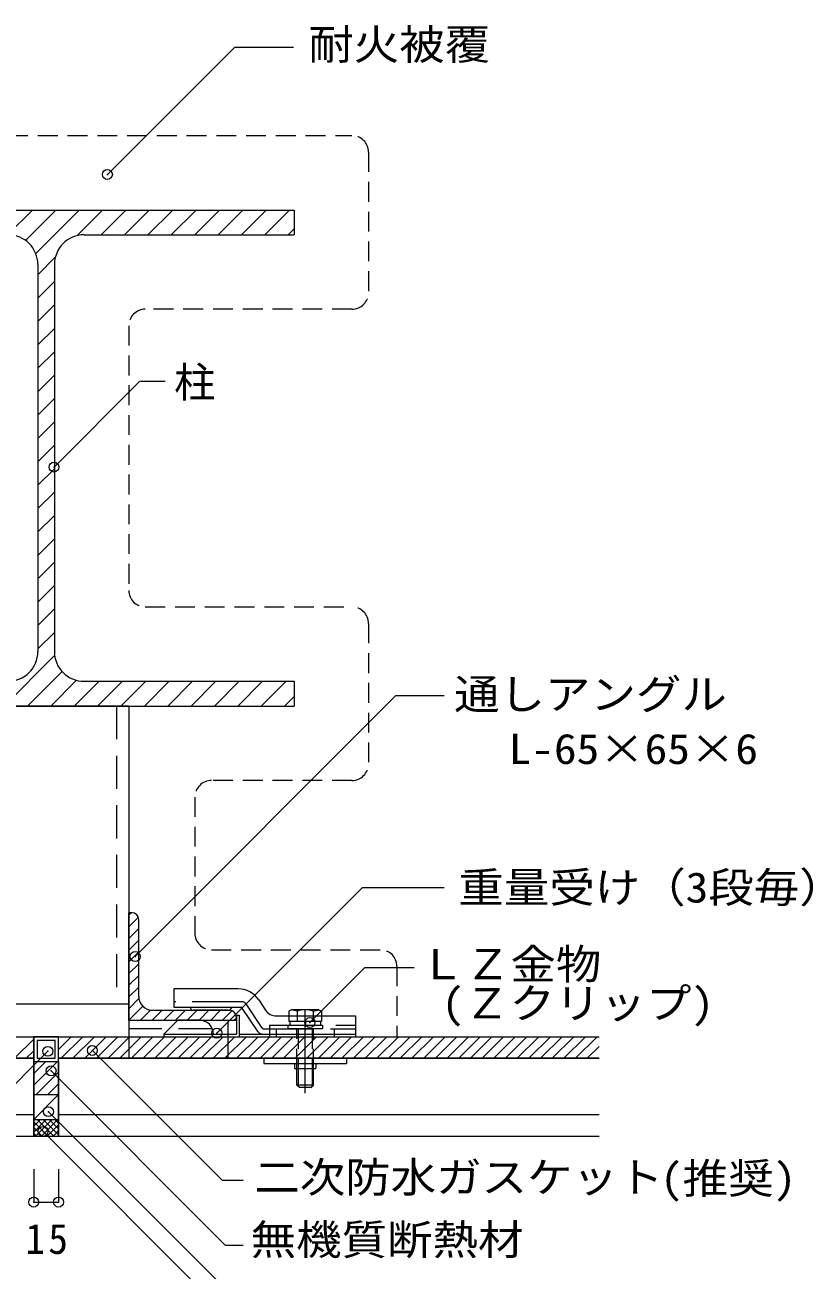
# Model space of a CAD drawing. Units: millimetres on the paper, enlarged 4 times, with parts at other scales. Extents: x -762 to 778, y -519 to 521.
# Drawn here: x 156.5 to 347.2, y -341.2 to -40 of the extents above; entities that cross this region are included whole.
import ezdxf
from ezdxf.enums import TextEntityAlignment as Align

# ---------------------------------------------------------------- set-up
doc = ezdxf.new("R2010")
doc.units = ezdxf.units.MM
doc.header["$LTSCALE"] = 4
doc.header["$PDMODE"] = 32
doc.header["$PDSIZE"] = 2.4
for name, pattern in [('CHAIN1', [8, 5, -1, 1, -1]), ('DASHED1', [1.8, 1.2, -0.6]), ('DASHED2', [3, 2, -1]), ('DASHED3', [4, 3, -1])]:
    doc.linetypes.add(name, pattern=pattern)
for name, color, linetype, lineweight in [('0-0_メース', 2, 'Continuous', 18), ('0-1_躯体', 7, 'Continuous', 18), ('0-2_金物', 2, 'Continuous', 18), ('0-3_鋼材', 3, 'Continuous', 18), ('0-4_その他資材', 7, 'Continuous', 18), ('0-9_部材名・寸法', 7, 'Continuous', 18)]:
    doc.layers.add(name, color=color, linetype=linetype, lineweight=lineweight)
doc.styles.add('ＭＳ ゴシック', font='')
doc.styles.get('ＭＳ ゴシック').set_extended_font_data('MS Gothic')

msp = doc.modelspace()

# ---------------------------------------------------------------- linework, layer by layer
at = {"layer": '0-0_メース'}
for p, q in [((23.906, -284.766), (158.651, -284.766)), ((101.652, -284.766), (158.651, -284.766)), ((158.651, -308.766), (158.651, -284.766)), ((164.651, -284.766), (221.652, -284.766)), ((164.652, -308.766), (164.652, -284.766)), ((164.652, -284.766), (295.442, -284.766)), ((23.906, -289.966), (158.651, -289.966)), ((164.652, -289.966), (295.442, -289.966)), ((23.906, -303.566), (158.651, -303.566)), ((164.652, -303.566), (295.442, -303.566)), ((23.906, -308.766), (158.651, -308.766)), ((101.652, -308.766), (158.651, -308.766)), ((164.652, -308.766), (295.442, -308.766)), ((164.652, -308.766), (221.652, -308.766))]:
    msp.add_line(p, q, dxfattribs=at)
at = {"layer": '0-1_躯体', "color": 3}
for p, q in [((101.652, -84.766), (221.652, -84.766)), ((221.652, -84.766), (221.652, -90.766)), ((170.852, -90.766), (221.652, -90.766)), ((159.652, -97.966), (159.652, -191.566)), ((163.652, -97.966), (163.652, -191.566)), ((170.852, -198.766), (221.652, -198.766)), ((221.652, -198.766), (221.652, -204.766)), ((101.652, -204.766), (221.652, -204.766))]:
    msp.add_line(p, q, dxfattribs=at)
at = {"layer": '0-1_躯体'}
for p, q in [((152.341, -90.766), (158.34, -84.766)), ((156.648, -92.115), (163.998, -84.766)), ((159.134, -95.286), (169.654, -84.766)), ((169.093, -90.984), (175.311, -84.766)), ((174.968, -90.766), (180.968, -84.766)), ((180.625, -90.766), (186.625, -84.766)), ((186.282, -90.766), (192.282, -84.766)), ((191.939, -90.766), (197.939, -84.766)), ((197.595, -90.766), (203.595, -84.766)), ((203.252, -90.766), (209.252, -84.766)), ((208.909, -90.766), (214.909, -84.766)), ((214.566, -90.766), (220.566, -84.766)), ((220.223, -90.766), (221.652, -89.337)), ((159.652, -100.425), (163.87, -96.207)), ((159.652, -106.082), (163.652, -102.082)), ((159.652, -111.739), (163.652, -107.739)), ((159.652, -117.396), (163.652, -113.396)), ((159.652, -123.053), (163.652, -119.052)), ((159.652, -128.709), (163.652, -124.709)), ((159.652, -134.366), (163.652, -130.366)), ((159.652, -140.023), (163.652, -136.023)), ((159.652, -145.68), (163.652, -141.68)), ((159.652, -151.337), (163.652, -147.337)), ((159.652, -156.994), (163.652, -152.994)), ((159.652, -162.65), (163.652, -158.65)), ((159.652, -168.307), (163.652, -164.307)), ((159.652, -173.964), (163.652, -169.964)), ((159.652, -179.621), (163.652, -175.621)), ((159.652, -185.278), (163.652, -181.278)), ((159.652, -190.935), (163.652, -186.935)), ((151.478, -204.766), (163.716, -192.527)), ((157.134, -204.766), (165.508, -196.392)), ((162.792, -204.766), (169.027, -198.53)), ((168.448, -204.766), (174.448, -198.766)), ((174.105, -204.766), (180.105, -198.766)), ((179.762, -204.766), (185.762, -198.766)), ((185.419, -204.766), (191.419, -198.766)), ((191.076, -204.766), (197.076, -198.766)), ((196.732, -204.766), (202.732, -198.766)), ((202.389, -204.766), (208.389, -198.766)), ((208.046, -204.766), (214.046, -198.766)), ((213.703, -204.766), (219.703, -198.766)), ((219.36, -204.766), (221.652, -202.474))]:
    msp.add_line(p, q, dxfattribs=at)
at = {"layer": '0-1_躯体', "color": 3}
for centre, start, end in [((152.452, -97.966), 0, 90), ((170.852, -97.966), 90, 180), ((152.452, -191.566), 270, 0), ((170.852, -191.566), 180, 270)]:
    msp.add_arc(centre, 7.2, start, end, dxfattribs=at)
at = {"layer": '0-2_金物'}
for p, q in [((192.532, -273.166), (192.532, -277.566)), ((208.103, -273.166), (192.532, -273.166)), ((213.095, -275.837), (214.737, -278.301)), ((192.532, -277.566), (208.959, -277.566)), ((205.732, -278.366), (197.332, -278.366)), ((207.732, -279.566), (207.732, -284.126)), ((212.976, -283.591), (208.959, -277.566)), ((217.399, -279.726), (236.532, -279.726)), ((221.033, -278.245), (220.406, -278.606)), ((220.407, -278.606), (220.407, -279.726)), ((222.37, -278.575), (221.033, -278.245)), ((227.632, -278.245), (221.033, -278.245)), ((222.369, -278.575), (222.369, -279.726)), ((226.295, -278.575), (227.632, -278.245)), ((226.295, -278.575), (226.295, -279.726)), ((227.632, -278.245), (228.258, -278.606)), ((228.258, -278.606), (228.258, -279.726)), ((236.532, -279.726), (236.532, -284.126)), ((190.132, -284.126), (193.492, -280.766)), ((198.772, -280.766), (193.492, -280.766)), ((236.532, -281.966), (236.532, -284.766)), ((190.132, -284.126), (190.132, -284.766)), ((190.132, -284.126), (207.732, -284.126)), ((190.132, -284.766), (236.532, -284.766)), ((208.372, -284.126), (215.732, -284.126)), ((213.974, -284.126), (236.532, -284.126)), ((214.332, -289.966), (234.332, -289.966)), ((214.332, -289.966), (214.332, -291.246)), ((214.332, -291.246), (234.332, -291.246)), ((221.732, -291.246), (221.732, -292.446)), ((226.932, -291.246), (226.932, -292.446)), ((234.332, -289.966), (234.332, -291.246)), ((221.732, -292.446), (226.932, -292.446)), ((222.333, -296.443), (222.333, -292.446)), ((222.613, -292.446), (222.613, -296.723)), ((226.052, -292.446), (226.052, -296.723)), ((226.332, -296.443), (226.332, -292.446)), ((226.332, -296.443), (222.333, -296.443)), ((222.933, -297.043), (222.333, -296.443)), ((225.732, -297.043), (222.933, -297.043)), ((225.732, -297.043), (226.332, -296.443))]:
    msp.add_line(p, q, dxfattribs=at)
at = {"layer": '0-2_金物', "linetype": 'DASHED3'}
for p, q in [((209.001, -276.286), (192.532, -276.286)), ((210, -276.82), (213.779, -282.489)), ((220.407, -279.726), (220.407, -281.046)), ((222.369, -279.726), (222.369, -281.046)), ((226.295, -279.726), (226.295, -281.046)), ((228.258, -279.726), (228.258, -281.046)), ((214.445, -282.846), (236.532, -282.846)), ((215.732, -281.966), (215.732, -284.766)), ((215.732, -281.966), (236.532, -281.966)), ((217.332, -282.846), (217.332, -284.126)), ((220.133, -282.045), (220.133, -282.846)), ((228.532, -282.045), (220.133, -282.045)), ((228.532, -282.846), (220.133, -282.846)), ((228.258, -281.046), (220.407, -281.046)), ((220.653, -281.046), (220.653, -282.045)), ((228.012, -281.046), (220.653, -281.046)), ((224.252, -281.046), (224.252, -282.045)), ((224.412, -281.046), (224.412, -282.045)), ((228.012, -281.046), (228.012, -282.045)), ((228.532, -282.045), (228.532, -282.846)), ((231.332, -282.846), (231.332, -284.126)), ((215.732, -284.126), (217.332, -284.126)), ((217.332, -284.126), (217.332, -284.766)), ((217.332, -284.126), (236.532, -284.126)), ((231.332, -284.126), (231.332, -284.766))]:
    msp.add_line(p, q, dxfattribs=at)
at = {"layer": '0-2_金物', "linetype": 'CHAIN1'}
msp.add_line((224.332, -298.442), (224.332, -276.342), dxfattribs=at)
at = {"layer": '0-2_金物', "linetype": 'DASHED1'}
for p, q in [((222.333, -292.446), (222.333, -282.846)), ((222.613, -282.846), (222.613, -292.446)), ((226.052, -282.846), (226.052, -292.446)), ((226.332, -292.446), (226.332, -282.846))]:
    msp.add_line(p, q, dxfattribs=at)
at = {"layer": '0-2_金物'}
msp.add_lwpolyline([(207.732, -279.566), (208.372, -279.566), (208.372, -284.766)], dxfattribs=at)
for centre, radius, start, end in [((208.103, -279.166), 6, 33.69005, 89.99998), ((197.332, -277.566), 0.8, 180, 270), ((205.732, -277.566), 0.8, 270, 0), ((217.399, -276.526), 3.2, 213.69005, 269.99998), ((224.332, -284.244), 5.999, 70.90353, 109.09712), ((198.772, -284.126), 3.36, 0, 90), ((213.974, -282.926), 1.2, 213.69005, 269.99998)]:
    msp.add_arc(centre, radius, start, end, dxfattribs=at)
at = {"layer": '0-2_金物', "linetype": 'DASHED3'}
for centre, radius, start, end in [((209.001, -277.486), 1.2, 33.69005, 89.99998), ((214.445, -282.046), 0.8, 213.69005, 269.99998)]:
    msp.add_arc(centre, radius, start, end, dxfattribs=at)
at = {"layer": '0-3_鋼材'}
for p, q in [((181.652, -204.766), (141.652, -204.766)), ((181.652, -204.766), (181.652, -276.766)), ((181.652, -280.766), (181.652, -254.766)), ((182.452, -254.766), (181.652, -254.766)), ((184.052, -274.966), (184.052, -256.366)), ((181.652, -260.766), (181.652, -280.766)), ((141.652, -276.766), (181.652, -276.766)), ((187.452, -278.366), (206.052, -278.366)), ((207.652, -279.966), (207.652, -280.766)), ((181.652, -280.766), (207.652, -280.766))]:
    msp.add_line(p, q, dxfattribs=at)
at = {"layer": '0-3_鋼材', "linetype": 'DASHED2'}
msp.add_line((178.652, -204.766), (178.652, -276.766), dxfattribs=at)
at = {"layer": '0-3_鋼材', "color": 7}
for p, q in [((181.652, -255.336), (182.222, -254.766)), ((181.652, -258.165), (183.966, -255.85)), ((181.652, -260.993), (184.052, -258.593)), ((181.652, -263.822), (184.052, -261.422)), ((181.652, -266.65), (184.052, -264.25)), ((181.652, -269.479), (184.052, -267.079)), ((181.652, -272.307), (184.052, -269.907)), ((181.652, -275.135), (184.052, -272.735)), ((181.652, -277.964), (184.097, -275.519)), ((181.678, -280.766), (185.061, -277.383)), ((184.507, -280.766), (186.945, -278.328)), ((187.335, -280.766), (189.735, -278.366)), ((190.164, -280.766), (192.564, -278.366)), ((192.992, -280.766), (195.392, -278.366)), ((195.82, -280.766), (198.22, -278.366)), ((198.649, -280.766), (201.049, -278.366)), ((201.477, -280.766), (203.877, -278.366)), ((204.306, -280.766), (206.606, -278.465)), ((207.134, -280.766), (207.652, -280.248))]:
    msp.add_line(p, q, dxfattribs=at)
at = {"layer": '0-3_鋼材', "color": 2}
for p, q in [((181.652, -280.766), (205.652, -280.766)), ((181.652, -280.766), (181.652, -284.766)), ((205.652, -280.766), (205.652, -284.766))]:
    msp.add_line(p, q, dxfattribs=at)
at = {"layer": '0-3_鋼材', "color": 2, "linetype": 'DASHED3'}
msp.add_line((181.652, -280.766), (181.652, -289.966), dxfattribs=at)
at = {"layer": '0-3_鋼材', "color": 2, "linetype": 'DASHED2'}
for p, q in [((181.652, -282.766), (205.652, -282.766)), ((205.652, -284.766), (205.652, -289.966)), ((205.652, -289.966), (181.652, -289.966))]:
    msp.add_line(p, q, dxfattribs=at)
at = {"layer": '0-3_鋼材'}
for centre, radius, start, end in [((182.452, -256.366), 1.6, 0, 90), ((187.452, -274.966), 3.4, 180, 270), ((206.052, -279.966), 1.6, 0, 90)]:
    msp.add_arc(centre, radius, start, end, dxfattribs=at)
at = {"layer": '0-4_その他資材', "linetype": 'DASHED1'}
for p, q in [((87.652, -66.766), (235.652, -66.766)), ((239.652, -70.766), (239.652, -104.766)), ((235.652, -108.766), (185.652, -108.766)), ((181.652, -112.766), (181.652, -176.766)), ((185.652, -180.766), (235.652, -180.766)), ((239.652, -184.766), (239.652, -218.766)), ((235.652, -222.766), (201.652, -222.766)), ((197.652, -226.766), (197.652, -259.726)), ((201.652, -263.726), (242.532, -263.726)), ((246.532, -267.726), (246.532, -284.766))]:
    msp.add_line(p, q, dxfattribs=at)
at = {"layer": '0-4_その他資材'}
for p, q in [((158.651, -285.327), (154.013, -289.966)), ((158.651, -284.766), (164.652, -284.766)), ((159.214, -284.765), (159.213, -284.766)), ((159.451, -285.566), (159.451, -289.966)), ((159.451, -285.566), (163.851, -285.566)), ((163.851, -289.966), (163.851, -285.566)), ((167.699, -284.765), (164.651, -287.812)), ((164.652, -284.766), (294.978, -284.766)), ((170.527, -284.765), (165.327, -289.966)), ((173.356, -284.765), (168.155, -289.966)), ((176.184, -284.765), (170.984, -289.966)), ((179.013, -284.765), (173.812, -289.966)), ((181.841, -284.765), (176.641, -289.966)), ((184.669, -284.765), (179.469, -289.966)), ((187.498, -284.765), (182.297, -289.966)), ((190.326, -284.765), (185.126, -289.966)), ((193.155, -284.765), (187.954, -289.966)), ((195.983, -284.765), (190.783, -289.966)), ((198.811, -284.765), (193.611, -289.966)), ((201.64, -284.765), (196.439, -289.966)), ((201.639, -284.765), (196.439, -289.966)), ((204.468, -284.765), (199.268, -289.966)), ((207.297, -284.765), (202.096, -289.966)), ((210.125, -284.765), (204.925, -289.966)), ((212.954, -284.765), (207.753, -289.966)), ((215.782, -284.765), (210.582, -289.966)), ((218.61, -284.765), (213.41, -289.966)), ((221.438, -284.766), (216.238, -289.966)), ((224.267, -284.766), (219.067, -289.966)), ((227.096, -284.765), (221.895, -289.966)), ((229.924, -284.765), (224.724, -289.966)), ((232.753, -284.765), (227.552, -289.966)), ((235.581, -284.765), (230.381, -289.966)), ((238.409, -284.765), (233.209, -289.966)), ((241.238, -284.765), (236.037, -289.966)), ((244.066, -284.765), (238.866, -289.966)), ((246.895, -284.765), (241.694, -289.966)), ((249.723, -284.765), (244.523, -289.966)), ((252.552, -284.765), (247.351, -289.966)), ((255.38, -284.765), (250.18, -289.966)), ((258.208, -284.765), (253.008, -289.966)), ((261.037, -284.765), (255.836, -289.966)), ((263.865, -284.765), (258.665, -289.966)), ((266.694, -284.765), (261.493, -289.966)), ((269.522, -284.765), (264.322, -289.966)), ((272.351, -284.765), (267.15, -289.966)), ((275.179, -284.765), (269.979, -289.966)), ((278.007, -284.765), (272.807, -289.966)), ((280.836, -284.765), (275.635, -289.966)), ((283.664, -284.765), (278.464, -289.966)), ((286.493, -284.765), (281.292, -289.966)), ((289.321, -284.765), (284.121, -289.966)), ((292.15, -284.765), (286.949, -289.966)), ((294.978, -284.765), (289.778, -289.966)), ((158.651, -288.156), (156.842, -289.966)), ((295.439, -287.133), (292.606, -289.966)), ((158.651, -290.834), (158.72, -290.766)), ((158.651, -293.662), (161.548, -290.766)), ((158.651, -296.491), (164.377, -290.766)), ((158.651, -290.834), (158.651, -298.766)), ((159.451, -289.966), (163.851, -289.966)), ((164.651, -290.766), (164.651, -298.766)), ((159.206, -298.766), (164.652, -293.319)), ((162.034, -298.766), (164.652, -296.148)), ((164.652, -298.766), (158.651, -304.766)), ((158.651, -298.766), (164.652, -298.766)), ((158.651, -298.766), (158.651, -304.766)), ((158.651, -304.766), (164.652, -304.766)), ((158.651, -304.766), (158.651, -308.766)), ((158.651, -308.766), (164.652, -308.766))]:
    msp.add_line(p, q, dxfattribs=at)
at = {"layer": '0-4_その他資材', "color": 4, "lineweight": 9}
for p, q in [((158.651, -307.805), (161.69, -304.766)), ((158.651, -306.39), (160.277, -304.766)), ((158.651, -304.976), (158.862, -304.766)), ((158.651, -305.309), (162.108, -308.766)), ((158.651, -306.723), (160.694, -308.766)), ((159.105, -308.766), (163.105, -304.766)), ((159.522, -304.766), (163.522, -308.766)), ((160.519, -308.766), (164.519, -304.766)), ((160.937, -304.766), (164.652, -308.48)), ((161.933, -308.766), (164.652, -306.047)), ((162.351, -304.766), (164.652, -307.066)), ((163.765, -304.766), (164.652, -305.652)), ((158.651, -308.137), (159.28, -308.766)), ((163.348, -308.766), (164.652, -307.461))]:
    msp.add_line(p, q, dxfattribs=at)
at = {"layer": '0-4_その他資材'}
for points in [[(23.906, -284.766), (158.651, -284.766), (158.651, -289.966), (23.906, -289.966)], [(295.442, -289.966), (164.652, -289.966), (164.652, -284.766)], [(164.652, -298.766), (164.652, -304.766), (164.652, -308.766)]]:
    msp.add_lwpolyline(points, dxfattribs=at)
msp.add_lwpolyline([(158.651, -290.766), (164.651, -290.766), (164.651, -284.766), (158.651, -284.766)], close=True, dxfattribs=at)
at = {"layer": '0-4_その他資材', "linetype": 'DASHED1'}
for centre, start, end in [((235.652, -70.766), 0, 90), ((235.652, -104.766), 270, 0), ((185.652, -112.766), 90, 180), ((185.652, -176.766), 180, 270), ((235.652, -184.766), 0, 90), ((235.652, -218.766), 270, 0), ((201.652, -226.766), 90, 180), ((201.652, -259.726), 180, 270), ((242.532, -267.726), 0, 90)]:
    msp.add_arc(centre, 4, start, end, dxfattribs=at)
at = {"layer": '0-9_部材名・寸法'}
for p, q in [((163.56, -146.947), (184.354, -126.153)), ((184.449, -126.153), (190.454, -126.153)), ((162.074, -288.283), (114.69, -335.667)), ((172.836, -288.08), (204.245, -319.49)), ((162.855, -293.018), (205.012, -335.175)), ((162.219, -302.886), (210.574, -351.241)), ((160.906, -307.664), (218.25, -365.009)), ((164.652, -316.766), (164.652, -324.766)), ((204.245, -319.49), (209.358, -319.49)), ((205.012, -335.175), (209.358, -335.175))]:
    msp.add_line(p, q, dxfattribs=at)
for points in [[(176.474, -76.156), (207.286, -45.345), (221.542, -45.345)], [(183.183, -265.358), (246.305, -202.237), (257.998, -202.237)], [(202.953, -283.877), (238.209, -248.621), (257.998, -248.621)], [(225.477, -281.313), (238.789, -268.002), (250.742, -268.002)], [(158.651, -316.766), (158.651, -324.766), (164.652, -324.766)]]:
    msp.add_lwpolyline(points, dxfattribs=at)
for p in [(176.474, -76.156), (163.56, -146.947), (183.183, -265.358), (225.477, -281.313), (202.953, -283.877), (162.074, -288.283), (172.836, -288.08), (162.855, -293.018), (162.219, -302.886), (160.906, -307.664), (158.651, -324.766), (164.652, -324.766)]:
    msp.add_point(p, dxfattribs=at)

# ---------------------------------------------------------------- texts
at = {"layer": '0-9_部材名・寸法', "style": 'ＭＳ ゴシック', "width": 1.1}
for s, p in [('耐火被覆', (225.09, -50.573)), ('通しアングル', (260.371, -207.762)), ('L-65×65×6', (273.555, -220.981)), ('重量受け（3段毎）', (261.398, -254.494)), ('ＬＺ金物', (251.998, -273.056)), ('(Ｚクリップ)', (257.304, -282.528)), ('二次防水ガスケット', (212.014, -324.619)), ('(推奨)', (310.198, -324.893)), ('無機質断熱材', (211.149, -339.708))]:
    msp.add_text(s, height=7.331, dxfattribs=at).set_placement(p, align=Align.BOTTOM_LEFT)
at = {"layer": '0-9_部材名・寸法', "style": 'ＭＳ ゴシック'}
msp.add_text('柱', height=7.331, dxfattribs=at).set_placement((192.628, -132.262), align=Align.BOTTOM_LEFT)
at = {"layer": '0-9_部材名・寸法', "insert": (156.645, -337.416), "char_height": 7.331, "attachment_point": 7, "style": 'ＭＳ ゴシック'}
msp.add_mtext('\\T1.17;\\W0.95;15', dxfattribs=at)

doc.saveas('drawing.dxf')
